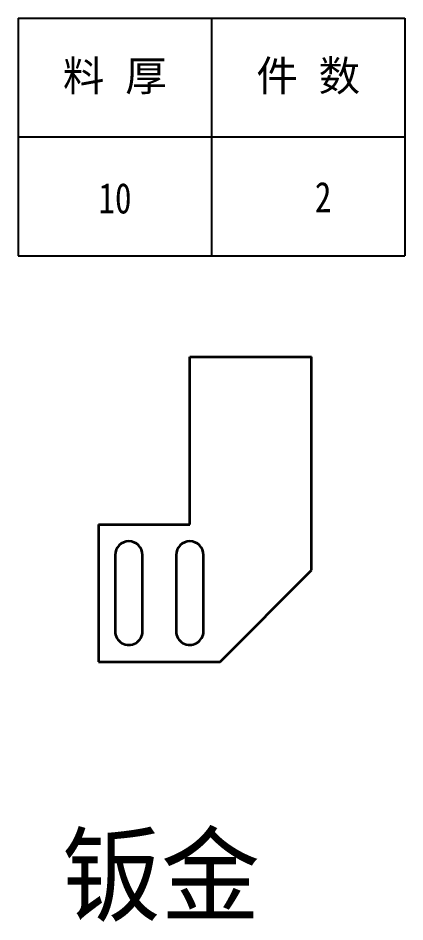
# Model space of a CAD drawing. Header units: millimetres. Extents: x -15766 to 80009, y -9701 to 15159.
# Drawn here: x 6305.8 to 6432.8, y 13565.3 to 13861.8 of the extents above; entities that cross this region are included whole.
import ezdxf
from ezdxf.enums import TextEntityAlignment as Align

# ---------------------------------------------------------------- set-up
doc = ezdxf.new("R2010")
doc.units = ezdxf.units.MM
doc.layers.add('07', color=7, linetype='Continuous')
doc.layers.add('AM_VIS', color=7, linetype='Continuous', lineweight=18)
doc.layers.add('word_dim', color=9, linetype='Continuous', lineweight=18)
doc.styles.add('DIM', font='', dxfattribs={"width": 0.8})
doc.styles.get('DIM').set_extended_font_data('NSimSun')

# ---------------------------------------------------------------- blocks, each defined once
blk = doc.blocks.new('*T2185')
at = {"color": 0, "linetype": 'ByBlock', "lineweight": -2, "transparency": 16777216}
for p, q in [((0, 0), (127, 0)), ((0, 0), (0, -78)), ((63.5, 0), (63.5, -78)), ((127, 0), (127, -78)), ((0, -39), (127, -39)), ((0, -78), (127, -78))]:
    blk.add_line(p, q, dxfattribs=at)
at = {"color": 0, "transparency": 16777216, "char_height": 10, "width": 60.5, "attachment_point": 5}
for s, insert in [('{\\fSimSun|b0|i0|c134|p2;料 厚}', (31.75, -19.5)), ('{\\fSimSun|b0|i0|c134|p2;件 数}', (95.25, -19.5))]:
    blk.add_mtext(s, dxfattribs=dict(at, insert=insert))
blk = doc.blocks.new('拆图参数')
blk.add_blockref('*T2185', (-63.5, 78))
at = {"style": 'DIM', "width": 0.8}
blk.add_attdef('6', text='', height=10, dxfattribs=at).set_placement((-37.13, 18.91), align=Align.MIDDLE_LEFT)
blk.add_attdef('1', text='', height=10, dxfattribs=at).set_placement((36.65, 19.27), align=Align.MIDDLE_CENTER)

msp = doc.modelspace()

# ---------------------------------------------------------------- linework, layer by layer
at = {"layer": 'AM_VIS', "lineweight": 35}
for p, q in [((6362.20835, 13750.66529), (6402.20835, 13750.66529)), ((6362.20835, 13695.66529), (6362.20835, 13750.66529)), ((6402.20835, 13680.66529), (6402.20835, 13750.66529)), ((6332.20835, 13695.66529), (6362.20835, 13695.66529)), ((6332.20835, 13695.66529), (6332.20835, 13650.66529)), ((6337.70835, 13685.66529), (6337.70835, 13660.66529)), ((6346.70835, 13660.66529), (6346.70835, 13685.66529)), ((6357.70835, 13685.66529), (6357.70835, 13660.66529)), ((6366.70835, 13660.66529), (6366.70835, 13685.66529)), ((6372.20835, 13650.66529), (6402.20835, 13680.66529)), ((6332.20835, 13650.66529), (6372.20835, 13650.66529))]:
    msp.add_line(p, q, dxfattribs=at)
for centre, start, end in [((6342.20835, 13685.66529), 0, 179.999995), ((6362.20835, 13685.66529), 0, 179.999995), ((6342.20835, 13660.66529), 179.999995, 0), ((6362.20835, 13660.66529), 179.999995, 0)]:
    msp.add_arc(centre, 4.5, start, end, dxfattribs=at)

# ---------------------------------------------------------------- block references
at = {"layer": '07'}
msp.add_blockref('拆图参数', (6369.34039, 13783.80765), dxfattribs=at).add_auto_attribs({'1': '2', '6': '10'})

# ---------------------------------------------------------------- texts
at = {"layer": 'word_dim', "color": 3, "insert": (6320.25219, 13593.19685), "char_height": 25, "width": 116.6634772, "attachment_point": 1}
msp.add_mtext('钣金', dxfattribs=at)

doc.saveas('drawing.dxf')
